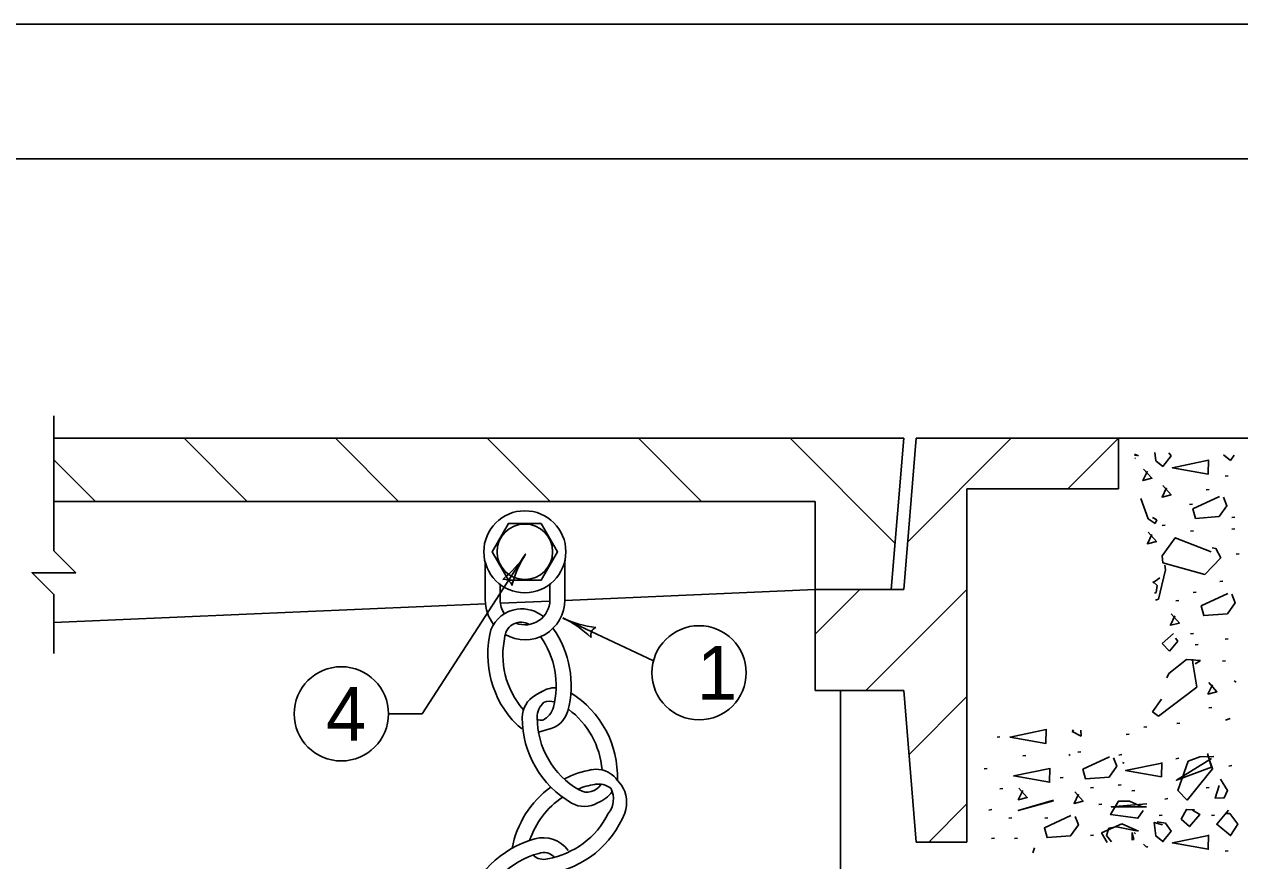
# Model space of a CAD drawing. Extents: x 997.6 to 1036.7, y 998.9 to 1022.5.
# Drawn here: x 1020.991 to 1025.502, y 1018.893 to 1022 of the extents above; entities that cross this region are included whole.
import ezdxf

# ---------------------------------------------------------------- set-up
doc = ezdxf.new("R2010")
doc.units = 0
for name, color, linetype in [('Level 1', 7, 'Continuous'), ('Level 10', 7, 'Continuous'), ('Level 11', 7, 'Continuous'), ('Level 14', 7, 'Continuous')]:
    doc.layers.add(name, color=color, linetype=linetype)

msp = doc.modelspace()

# ---------------------------------------------------------------- linework, layer by layer
at = {"layer": 'Level 1'}
for p, q in [((1021.1004, 1020.4621), (1024.255, 1020.4621)), ((1021.5835, 1020.4621), (1021.8175, 1020.2276)), ((1022.146, 1020.4621), (1022.38, 1020.2276)), ((1022.7085, 1020.4621), (1022.9425, 1020.2276)), ((1023.271, 1020.4621), (1023.505, 1020.2276)), ((1023.8335, 1020.4621), (1024.2223, 1020.0723)), ((1024.208, 1019.8996), (1024.255, 1020.4621)), ((1024.255, 1019.8996), (1024.302, 1020.4621)), ((1024.6545, 1020.4621), (1024.27, 1020.0778)), ((1024.302, 1020.4621), (1025.052, 1020.4621)), ((1025.052, 1020.4621), (1024.8645, 1020.2746)), ((1025.052, 1020.4621), (1027.0205, 1020.4621)), ((1025.052, 1020.2746), (1025.052, 1020.4621)), ((1021.1004, 1020.3824), (1021.255, 1020.2276)), ((1025.052, 1020.2746), (1024.4895, 1020.2746)), ((1024.4895, 1020.2746), (1024.4895, 1018.9621)), ((1021.1004, 1020.2276), (1023.9268, 1020.2276)), ((1023.9268, 1019.8996), (1023.9268, 1020.2276)), ((1022.4674, 1019.4383), (1022.8517, 1020.0317)), ((1022.997, 1019.8613), (1022.997, 1020.006)), ((1022.7015, 1019.8613), (1022.7015, 1020.0013)), ((1022.757, 1019.8613), (1022.757, 1019.9188)), ((1022.9415, 1019.8613), (1022.9415, 1019.9197)), ((1022.997, 1019.8593), (1023.9268, 1019.8996)), ((1024.255, 1019.8996), (1023.9268, 1019.8996)), ((1023.927, 1019.8996), (1023.927, 1019.5246)), ((1024.092, 1019.8996), (1023.927, 1019.7346)), ((1024.4895, 1019.8996), (1024.1145, 1019.5246)), ((1021.1004, 1019.7773), (1022.7023, 1019.8466)), ((1022.7578, 1019.8491), (1022.9414, 1019.857)), ((1022.9902, 1019.7943), (1023.3263, 1019.6351)), ((1022.9143, 1019.5224), (1022.8863, 1019.5062)), ((1024.255, 1019.5246), (1023.927, 1019.5246)), ((1024.0205, 1019.5246), (1024.0205, 1018.2824)), ((1024.302, 1018.9621), (1024.255, 1019.5246)), ((1024.4895, 1019.5021), (1024.275, 1019.2876)), ((1022.3424, 1019.4383), (1022.4674, 1019.4383)), ((1022.9413, 1019.3823), (1022.8991, 1019.3708)), ((1023.2074, 1019.1738), (1023.1864, 1019.1985)), ((1024.4895, 1019.1038), (1024.3478, 1018.9621)), ((1024.4895, 1018.9621), (1024.302, 1018.9621))]:
    msp.add_line(p, q, dxfattribs=at)
for points in [[(1021.1004, 1019.6624), (1021.1004, 1019.8817), (1021.0194, 1019.9627), (1021.1814, 1019.9627), (1021.1004, 1020.0437), (1021.1004, 1020.546)], [(1025.1272, 1020.3962), (1025.1113, 1020.4028)], [(1025.1188, 1020.3975), (1025.1118, 1020.3988)], [(1025.1133, 1020.3884), (1025.1161, 1020.3864)], [(1025.1875, 1020.4093), (1025.1909, 1020.3781)], [(1025.1909, 1020.3781), (1025.2173, 1020.3573)], [(1025.2173, 1020.3573), (1025.2478, 1020.3962)], [(1025.2478, 1020.3962), (1025.2397, 1020.4076)], [(1025.3869, 1020.3801), (1025.2524, 1020.3523), (1025.3856, 1020.3288), (1025.3869, 1020.3815)], [(1025.4419, 1020.4008), (1025.4683, 1020.3795)], [(1025.4683, 1020.3795), (1025.4817, 1020.3995)], [(1025.1597, 1020.3395), (1025.1431, 1020.3048), (1025.1763, 1020.3132), (1025.1458, 1020.3478)], [(1025.46, 1020.3226), (1025.4489, 1020.3213)], [(1025.2312, 1020.2783), (1025.2145, 1020.2436), (1025.2478, 1020.2519), (1025.2173, 1020.2866)], [(1025.1352, 1020.2384), (1025.1632, 1020.1632)], [(1025.4273, 1020.246), (1025.3288, 1020.2002), (1025.3386, 1020.1642), (1025.4259, 1020.1711), (1025.4551, 1020.2113), (1025.4426, 1020.2432)], [(1025.3886, 1020.2716), (1025.3775, 1020.2702)], [(1025.3273, 1020.2171), (1025.3162, 1020.2158)], [(1025.1632, 1020.1632), (1025.1882, 1020.1451)], [(1025.1951, 1020.159), (1025.1784, 1020.1673)], [(1025.1882, 1020.1451), (1025.1951, 1020.159)], [(1025.4838, 1020.1695), (1025.4728, 1020.1681)], [(1025.1767, 1020.1047), (1025.1601, 1020.07), (1025.1933, 1020.0783), (1025.1628, 1020.113)], [(1025.2252, 1020.1388), (1025.2141, 1020.1374)], [(1025.3308, 1020.1184), (1025.3196, 1020.117)], [(1025.4838, 1020.1253), (1025.4728, 1020.1238)], [(1025.3962, 1020.0398), (1025.2631, 1020.0924), (1025.2145, 1020.0258), (1025.2173, 1019.9995), (1025.3727, 1019.9565), (1025.4323, 1020.0175), (1025.4143, 1020.0522), (1025.4004, 1020.055)], [(1025.5009, 1020.0333), (1025.4898, 1020.0319)], [(1025.2007, 1019.8649), (1025.227, 1019.9732)], [(1025.227, 1019.9732), (1025.2243, 1019.9912)], [(1025.1965, 1019.9149), (1025.1799, 1019.9295)], [(1025.2062, 1019.944), (1025.1805, 1019.9254)], [(1025.1923, 1019.8885), (1025.1965, 1019.9149)], [(1025.4396, 1019.9313), (1025.4285, 1019.9298)], [(1025.1862, 1019.8865), (1025.1923, 1019.8885)], [(1025.3409, 1019.8904), (1025.3298, 1019.889)], [(1025.458, 1019.8853), (1025.3595, 1019.8394), (1025.3692, 1019.8034), (1025.4566, 1019.8103), (1025.4858, 1019.8506), (1025.4733, 1019.8824)], [(1025.1899, 1019.8608), (1025.2007, 1019.8649)], [(1025.2763, 1019.8598), (1025.2652, 1019.8583)], [(1025.2618, 1019.8018), (1025.2452, 1019.7672), (1025.2784, 1019.7754), (1025.2479, 1019.8101)], [(1025.2562, 1019.7373), (1025.2145, 1019.6999)], [(1025.3308, 1019.7373), (1025.3196, 1019.7358)], [(1025.2145, 1019.6999), (1025.2423, 1019.6708)], [(1025.2423, 1019.6708), (1025.2728, 1019.7083)], [(1025.2728, 1019.7083), (1025.2644, 1019.7193)], [(1025.3478, 1019.6964), (1025.3366, 1019.695)], [(1025.46, 1019.7168), (1025.4489, 1019.7154)], [(1025.3047, 1019.6403), (1025.2395, 1019.5876)], [(1025.3574, 1019.6361), (1025.3047, 1019.6403)], [(1025.3283, 1019.6264), (1025.3268, 1019.6417)], [(1025.3435, 1019.5377), (1025.3283, 1019.6264)], [(1025.3366, 1019.6236), (1025.356, 1019.6348)], [(1025.4498, 1019.6352), (1025.4388, 1019.6338)], [(1025.2395, 1019.5876), (1025.2318, 1019.5723)], [(1025.4013, 1019.5466), (1025.3847, 1019.5119), (1025.418, 1019.5202), (1025.3875, 1019.5548)], [(1025.4892, 1019.5557), (1025.4822, 1019.5612)], [(1025.2007, 1019.4294), (1025.3435, 1019.5377)], [(1025.2123, 1019.4928), (1025.1784, 1019.4461)], [(1025.1784, 1019.4461), (1025.2007, 1019.4294)], [(1025.3988, 1019.4616), (1025.3877, 1019.4602)], [(1025.4669, 1019.4212), (1025.4503, 1019.4142)], [(1024.7846, 1019.3795), (1024.65, 1019.3518), (1024.7832, 1019.3282), (1024.7846, 1019.3809)], [(1024.8858, 1019.3791), (1024.8803, 1019.3726)], [(1024.8803, 1019.3726), (1024.9136, 1019.3559)], [(1024.9136, 1019.3559), (1024.9128, 1019.3781)], [(1025.1572, 1019.3901), (1025.146, 1019.3888)], [(1025.2797, 1019.4037), (1025.2686, 1019.4023)], [(1024.6126, 1019.3527), (1024.6015, 1019.3513)], [(1025.0925, 1019.3629), (1025.0813, 1019.3615)], [(1024.7079, 1019.2833), (1024.6968, 1019.2818)], [(1024.8733, 1019.2872), (1024.8678, 1019.283)], [(1024.9121, 1019.2968), (1024.901, 1019.2954)], [(1025.0653, 1019.2867), (1025.0542, 1019.2853)], [(1025.3976, 1019.2719), (1025.2673, 1019.1914), (1025.3976, 1019.24), (1025.3823, 1019.2913)], [(1025.0189, 1019.2781), (1024.9205, 1019.2323), (1024.9302, 1019.1963), (1025.0176, 1019.2032), (1025.0467, 1019.2434), (1025.0342, 1019.2753)], [(1025.0731, 1019.2553), (1025.0675, 1019.258)], [(1025.2134, 1019.2556), (1025.0788, 1019.2279), (1025.212, 1019.2043), (1025.2134, 1019.257)], [(1025.2763, 1019.273), (1025.2652, 1019.2716)], [(1025.4059, 1019.2803), (1025.3546, 1019.2788), (1025.3116, 1019.2622), (1025.2728, 1019.154), (1025.3074, 1019.1179), (1025.4018, 1019.2344), (1025.3851, 1019.2816)], [(1025.4737, 1019.2458), (1025.4625, 1019.2444)], [(1024.565, 1019.2356), (1024.5538, 1019.2342)], [(1024.7982, 1019.2352), (1024.6637, 1019.2074), (1024.7968, 1019.1839), (1024.7982, 1019.2366)], [(1024.8474, 1019.2015), (1024.8363, 1019.2002)], [(1025.4268, 1019.172), (1025.4115, 1019.1248), (1025.4448, 1019.1263), (1025.4573, 1019.154), (1025.4309, 1019.1956)], [(1024.6228, 1019.1607), (1024.6118, 1019.1593)], [(1024.6968, 1019.1538), (1024.6802, 1019.1191), (1024.7135, 1019.1274), (1024.683, 1019.1621)], [(1024.9044, 1019.1402), (1024.8878, 1019.1055), (1024.9211, 1019.1138), (1024.8906, 1019.1485)], [(1024.9598, 1019.1641), (1024.9487, 1019.1628)], [(1025.0618, 1019.1743), (1025.0508, 1019.1729)], [(1025.1129, 1019.1539), (1025.1018, 1019.1525)], [(1025.3886, 1019.1641), (1025.3775, 1019.1628)], [(1024.8109, 1019.1179), (1024.6806, 1019.0791), (1024.8109, 1019.1152)], [(1024.9904, 1019.1028), (1024.9793, 1019.1014)], [(1025.1424, 1019.0916), (1025.0938, 1019.1138), (1025.0523, 1019.1138), (1025.0231, 1019.0638), (1025.0786, 1019.0569), (1025.1243, 1019.0513), (1025.1438, 1019.0791)], [(1025.1577, 1019.1041), (1025.0259, 1019.093), (1025.1563, 1019.093)], [(1025.2354, 1019.1233), (1025.2243, 1019.1218)], [(1024.582, 1019.0824), (1024.5709, 1019.081)], [(1024.876, 1019.0603), (1024.7775, 1019.0145), (1024.7873, 1018.9784), (1024.8746, 1018.9853), (1024.9038, 1019.0256), (1024.8913, 1019.0575)], [(1025.215, 1019.062), (1025.2039, 1019.0606)], [(1025.3352, 1019.0819), (1025.3047, 1019.0833), (1025.2853, 1019.0472), (1025.3158, 1019.0195), (1025.3546, 1019.0638), (1025.3268, 1019.0805)], [(1025.409, 1019.062), (1025.3979, 1019.0606)], [(1025.4614, 1019.0805), (1025.417, 1019.0278), (1025.4683, 1018.9862), (1025.4961, 1019.0278), (1025.4656, 1019.068), (1025.4503, 1019.068)], [(1024.6568, 1019.0518), (1024.6458, 1019.0504)], [(1024.7896, 1019.0518), (1024.7785, 1019.0504)], [(1025.0648, 1019.0292), (1024.9898, 1018.9959)], [(1025.0162, 1019.0139), (1025.0078, 1018.9862)], [(1025.0453, 1019.0181), (1025.0162, 1019.0139)], [(1025.1188, 1019.0042), (1025.0453, 1019.0181)], [(1025.1272, 1019.0028), (1025.0648, 1019.0292)], [(1025.2159, 1019.0264), (1025.1854, 1019.0348), (1025.1909, 1018.9848), (1025.2173, 1018.964), (1025.2478, 1019.0028), (1025.227, 1019.0319), (1025.1965, 1019.0375)], [(1024.5922, 1018.9769), (1024.5811, 1018.9755)], [(1024.6773, 1018.9769), (1024.6662, 1018.9755)], [(1024.9598, 1018.9872), (1024.9487, 1018.9858)], [(1024.9898, 1018.9959), (1025.0104, 1018.9608)], [(1025.0078, 1018.9862), (1025.0264, 1018.9631)], [(1025.1091, 1018.9723), (1025.1036, 1018.9973)], [(1025.1036, 1018.9695), (1025.1036, 1018.9973)], [(1025.1053, 1018.9686), (1025.1091, 1018.9723)], [(1025.1105, 1018.9973), (1025.1161, 1018.9931)], [(1025.3869, 1018.9868), (1025.2524, 1018.959), (1025.3856, 1018.9354), (1025.3869, 1018.9882)], [(1024.734, 1018.9213), (1024.7402, 1018.9404)], [(1025.1563, 1018.9428), (1025.1458, 1018.9545)], [(1025.1597, 1018.9462), (1025.1577, 1018.942)], [(1025.46, 1018.9293), (1025.4489, 1018.9279)]]:
    msp.add_lwpolyline(points, dxfattribs=at)
msp.add_lwpolyline([(1022.9095, 1020.1457), (1022.7878, 1020.1457), (1022.727, 1020.0403), (1022.7878, 1019.9349), (1022.9095, 1019.9349), (1022.9703, 1020.0403)], close=True, dxfattribs=at)
for centre, radius in [((1022.8487, 1020.0403), 0.1523), ((1022.8487, 1020.0403), 0.1031), ((1023.4955, 1019.5908), 0.175), ((1022.1674, 1019.4383), 0.175)]:
    msp.add_circle(centre, radius, dxfattribs=at)
for centre, radius, start, end in [((1022.5235, 1020.2442), 0.3909, 308.4196, 327.0663), ((1023.1798, 1019.8192), 0.3909, 147.0724, 165.7412), ((1023.1798, 1019.8192), 0.3909, 147.0602, 147.0724), ((1022.7708, 1019.9069), 0.0313, 15.847, 97.9637), ((1022.8493, 1019.8613), 0.1478, 180, 218.0498), ((1022.8373, 1019.7061), 0.1225, 98.2373, 158.9136), ((1022.8493, 1019.8613), 0.0923, 180, 213.705), ((1022.8493, 1019.8613), 0.1478, 240.3275, 0), ((1022.8493, 1019.8613), 0.0923, 248.1945, 0), ((1022.8355, 1019.6942), 0.1341, 51.9803, 96.7321), ((1022.8341, 1019.7191), 0.0597, 59.1295, 172.5626), ((1023.1575, 1020.1476), 0.3909, 244.6416, 244.6538), ((1023.1575, 1020.1476), 0.3909, 244.6538, 263.3226), ((1022.8228, 1019.441), 0.3909, 46.001, 64.6477), ((1023.0778, 1019.6577), 0.3667, 165.393, 224.9946), ((1022.6541, 1019.544), 0.3667, 345.0026, 35.3515), ((1023.1245, 1019.7307), 0.0313, 113.4284, 195.5451), ((1023.0784, 1019.6572), 0.3113, 167.066, 220.6658), ((1022.6538, 1019.5434), 0.3113, 345.0014, 35.7042), ((1022.9617, 1019.4405), 0.0947, 88.4676, 125.5021), ((1022.8257, 1019.205), 0.3667, 357.9453, 58.1182), ((1022.9337, 1019.4243), 0.0947, 119.2494, 180.0007), ((1022.9706, 1019.425), 0.0762, 132.168, 180.0151), ((1022.8809, 1019.4826), 0.0762, 297.6887, 345), ((1022.9426, 1019.4088), 0.0762, 77.5034, 107.3113), ((1023.2056, 1019.4242), 0.3667, 180.0007, 240), ((1023.2057, 1019.425), 0.3113, 180.0151, 240), ((1022.9168, 1019.4737), 0.0947, 279.498, 345), ((1022.825, 1019.2052), 0.3113, 4.5381, 53.4737), ((1022.8856, 1019.4653), 0.0947, 224.9993, 240.4938), ((1022.9122, 1019.491), 0.0762, 256.2276, 272.832), ((1023.1612, 1018.8698), 0.3667, 100.0086, 117.0525), ((1023.1141, 1019.1376), 0.0947, 39.2494, 100.0007), ((1023.1612, 1018.8698), 0.3667, 126.0865, 169.1542), ((1023.162, 1018.8698), 0.3113, 100.009, 112.0767), ((1023.08, 1019.2072), 0.0599, 239.9446, 329.5494), ((1023.1212, 1019.1014), 0.0762, 52.168, 100.0151), ((1023.0805, 1019.2132), 0.1121, 290.0807, 325.4842), ((1023.0919, 1019.1221), 0.0857, 320.5267, 27.4289), ((1023.1075, 1019.1092), 0.119, 340.4117, 32.8701), ((1023.162, 1018.8698), 0.3113, 123.8054, 161.7172), ((1023.0696, 1019.1887), 0.0947, 239.9967, 301.4279), ((1022.8795, 1019.2066), 0.3113, 280.0151, 333.4807), ((1022.8793, 1019.2059), 0.3667, 280.0007, 338.121), ((1022.9808, 1018.6192), 0.3667, 105, 164.9993), ((1022.9181, 1018.8667), 0.1114, 34.9969, 106.8125), ((1022.9185, 1018.8671), 0.0557, 45.2194, 108.3566), ((1022.9815, 1018.6193), 0.3113, 105, 164.9849), ((1022.9178, 1018.9518), 0.0542, 225.0742, 287.0337), ((1022.9203, 1018.975), 0.0762, 279.7542, 280.0151)]:
    msp.add_arc(centre, radius, start, end, dxfattribs=at)
at = {"layer": 'Level 10'}
msp.add_line((1007, 1021.5), (1035.5, 1021.5), dxfattribs=at)
at = {"layer": 'Level 11'}
msp.add_lwpolyline([(1007, 1000.5), (1035.5, 1000.5), (1035.5, 1021.5), (1007, 1021.5)], close=True, dxfattribs=at)
at = {"layer": 'Level 14'}
msp.add_line((1000, 1022), (1036, 1022), dxfattribs=at)

# ---------------------------------------------------------------- texts
at = {"layer": 'Level 1'}
for s, p in [('1', (1023.4877, 1019.4908)), ('4', (1022.1107, 1019.3383))]:
    msp.add_text(s, height=0.2, dxfattribs=at).set_placement(p)

doc.saveas('drawing.dxf')
